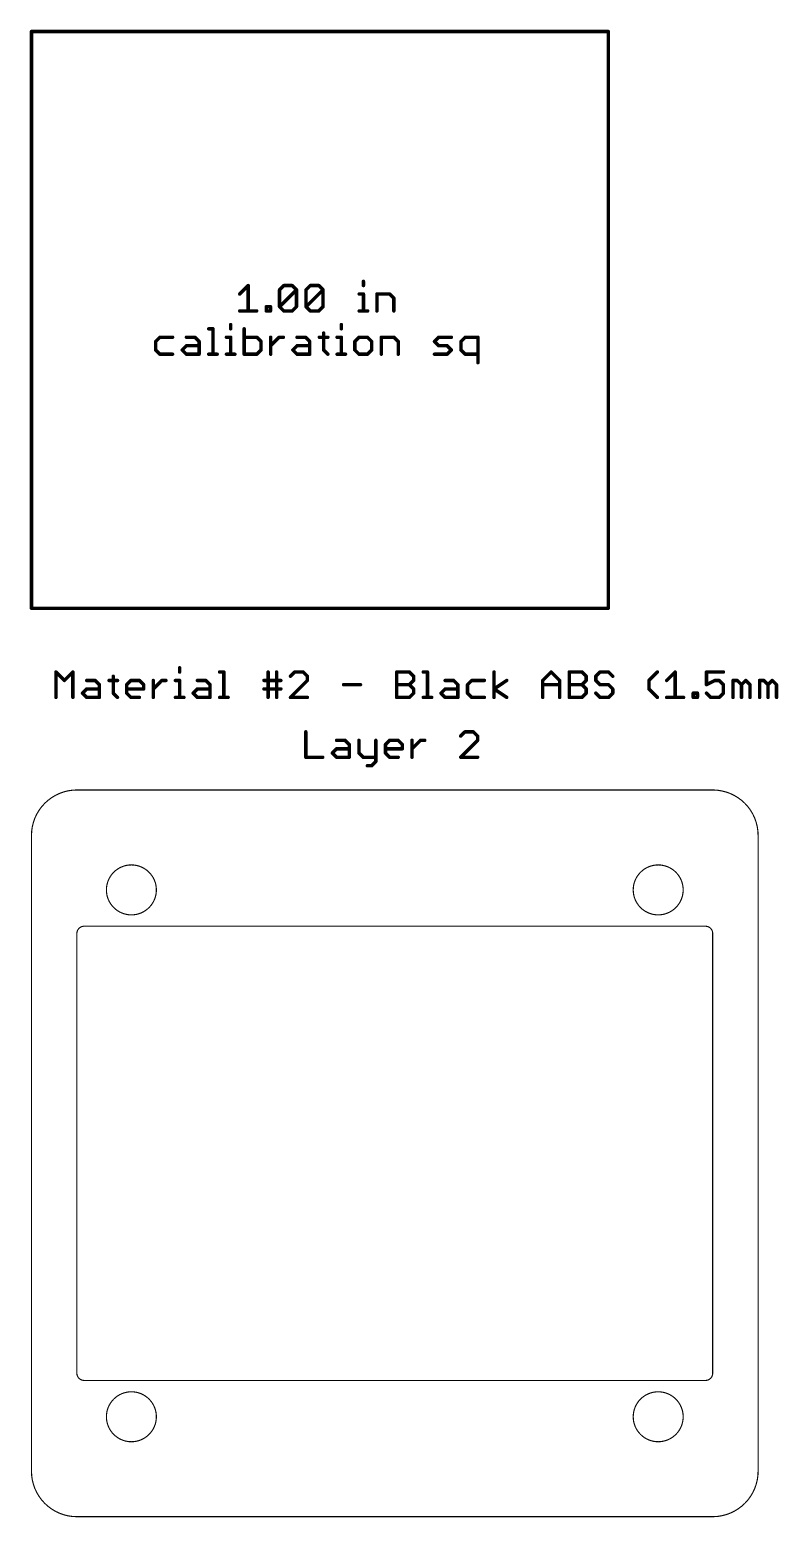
# Model space of a CAD drawing. Extents: x 0 to 137, y 0 to 65.
# Drawn here: x -0.1 to 32.9, y 0 to 65.5 of the extents above; entities that cross this region are included whole.
import ezdxf

# ---------------------------------------------------------------- set-up
doc = ezdxf.new("R2010")
doc.units = 0
for name, color, linetype in [('20', 7, 'CONTINUOUS'), ('47', 53, 'CONTINUOUS'), ('48', 82, 'CONTINUOUS')]:
    doc.layers.add(name, color=color, linetype=linetype)

msp = doc.modelspace()

# ---------------------------------------------------------------- linework, layer by layer
at = {"layer": '20'}
for points, const_width in [([(2, 32, 0.4142), (0, 30)], 0.05), ([(2, 32.0125, 1), (2, 31.9875)], 0.025), ([(2, 31.9875, 1), (2, 32.0125)], 0.025), ([(32, 30, 0.4142), (30, 32)], 0.05), ([(30, 32.0125, 1), (30, 31.9875)], 0.025), ([(30, 31.9875, 1), (30, 32.0125)], 0.025), ([(0.0125, 30, 1), (-0.0125, 30)], 0.025), ([(-0.0125, 30, 1), (0.0125, 30)], 0.025), ([(32.0125, 30, 1), (31.9875, 30)], 0.025), ([(31.9875, 30, 1), (32.0125, 30)], 0.025), ([(4.4, 26.5, 1), (4.4, 28.7, 1), (4.4, 26.5)], 0.05), ([(27.6, 26.5, 1), (27.6, 28.7, 1), (27.6, 26.5)], 0.05), ([(2.3175, 26, 0.4142), (2, 25.6825)], 0.05), ([(2.0125, 25.6825, 1), (1.9875, 25.6825)], 0.025), ([(1.9875, 25.6825, 1), (2.0125, 25.6825)], 0.025), ([(2.3175, 26.0125, 1), (2.3175, 25.9875)], 0.025), ([(2.3175, 25.9875, 1), (2.3175, 26.0125)], 0.025), ([(30, 25.6825, 0.4142), (29.6825, 26)], 0.05), ([(29.6825, 26.0125, 1), (29.6825, 25.9875)], 0.025), ([(29.6825, 25.9875, 1), (29.6825, 26.0125)], 0.025), ([(30.0125, 25.6825, 1), (29.9875, 25.6825)], 0.025), ([(29.9875, 25.6825, 1), (30.0125, 25.6825)], 0.025), ([(2, 6.3175, 0.4142), (2.3175, 6)], 0.05), ([(2.0125, 6.3175, 1), (1.9875, 6.3175)], 0.025), ([(1.9875, 6.3175, 1), (2.0125, 6.3175)], 0.025), ([(2.3175, 6.0125, 1), (2.3175, 5.9875)], 0.025), ([(2.3175, 5.9875, 1), (2.3175, 6.0125)], 0.025), ([(29.6825, 6, 0.4142), (30, 6.3175)], 0.05), ([(29.6825, 6.0125, 1), (29.6825, 5.9875)], 0.025), ([(29.6825, 5.9875, 1), (29.6825, 6.0125)], 0.025), ([(30.0125, 6.3175, 1), (29.9875, 6.3175)], 0.025), ([(29.9875, 6.3175, 1), (30.0125, 6.3175)], 0.025), ([(4.4, 3.3, 1), (4.4, 5.5, 1), (4.4, 3.3)], 0.05), ([(27.6, 3.3, 1), (27.6, 5.5, 1), (27.6, 3.3)], 0.05), ([(0, 2, 0.4142), (2, 0)], 0.05), ([(0.0125, 2, 1), (-0.0125, 2)], 0.025), ([(-0.0125, 2, 1), (0.0125, 2)], 0.025), ([(30, 0, 0.4142), (32, 2)], 0.05), ([(32.0125, 2, 1), (31.9875, 2)], 0.025), ([(31.9875, 2, 1), (32.0125, 2)], 0.025), ([(2, 0.0125, 1), (2, -0.0125)], 0.025), ([(2, -0.0125, 1), (2, 0.0125)], 0.025), ([(30, 0.0125, 1), (30, -0.0125)], 0.025), ([(30, -0.0125, 1), (30, 0.0125)], 0.025)]:
    msp.add_lwpolyline(points, format="xyb", dxfattribs=dict(at, const_width=const_width))
at = {"layer": '20', "const_width": 0.05}
for points in [[(2, 32), (30, 32)], [(0, 2), (0, 30)], [(32, 30), (32, 2)], [(2, 6.3175), (2, 25.6825)], [(2.3175, 26), (29.6825, 26)], [(30, 25.6825), (30, 6.3175)], [(29.6825, 6), (2.3175, 6)], [(30, 0), (2, 0)]]:
    msp.add_lwpolyline(points, dxfattribs=at)
at = {"layer": '47', "const_width": 0.1524}
for points in [[(0, 65.4), (0, 40)], [(25.4, 65.4), (0, 65.4)], [(25.4, 40), (25.4, 65.4)], [(14.6193, 54.3987), (14.6193, 54.2123)], [(9.1706, 53.8394), (9.5434, 54.2123)], [(9.5434, 54.2123), (9.5434, 53.0937)], [(10.9246, 54.0258), (11.1111, 54.2123)], [(10.9246, 53.2801), (10.9246, 54.0258)], [(10.9246, 53.2801), (11.6704, 54.0258)], [(11.1111, 54.2123), (11.4839, 54.2123)], [(11.4839, 54.2123), (11.6704, 54.0258)], [(11.6704, 54.0258), (11.6704, 53.2801)], [(12.094, 54.0258), (12.2805, 54.2123)], [(12.094, 53.2801), (12.094, 54.0258)], [(12.094, 53.2801), (12.8397, 54.0258)], [(12.2805, 54.2123), (12.6533, 54.2123)], [(12.6533, 54.2123), (12.8397, 54.0258)], [(12.8397, 54.0258), (12.8397, 53.2801)], [(14.4328, 53.8394), (14.6193, 53.8394)], [(14.6193, 53.8394), (14.6193, 53.0937)], [(15.2124, 53.0937), (15.2124, 53.8394)], [(15.2124, 53.8394), (15.7717, 53.8394)], [(15.7717, 53.8394), (15.9581, 53.653)], [(15.9581, 53.653), (15.9581, 53.0937)], [(9.1706, 53.0937), (9.9163, 53.0937)], [(10.3399, 53.0937), (10.3399, 53.2801)], [(10.3399, 53.2801), (10.5264, 53.2801)], [(10.5264, 53.0937), (10.3399, 53.0937)], [(10.5264, 53.2801), (10.5264, 53.0937)], [(11.1111, 53.0937), (10.9246, 53.2801)], [(11.4839, 53.0937), (11.1111, 53.0937)], [(11.6704, 53.2801), (11.4839, 53.0937)], [(12.2805, 53.0937), (12.094, 53.2801)], [(12.6533, 53.0937), (12.2805, 53.0937)], [(12.8397, 53.2801), (12.6533, 53.0937)], [(14.4328, 53.0937), (14.8057, 53.0937)], [(8.7723, 52.4937), (8.7723, 52.3073)], [(13.6448, 52.4937), (13.6448, 52.3073)], [(5.6539, 51.9344), (5.4675, 51.748)], [(5.4675, 51.748), (5.4675, 51.3751)], [(6.2132, 51.9344), (5.6539, 51.9344)], [(6.8233, 51.9344), (7.1961, 51.9344)], [(7.1961, 51.9344), (7.3826, 51.748)], [(7.3826, 51.748), (7.3826, 51.1887)], [(7.8063, 52.3073), (7.9927, 52.3073)], [(7.9927, 52.3073), (7.9927, 51.1887)], [(8.5858, 51.9344), (8.7723, 51.9344)], [(8.7723, 51.9344), (8.7723, 51.1887)], [(9.3654, 52.3073), (9.3654, 51.1887)], [(9.9247, 51.9344), (9.3654, 51.9344)], [(10.1111, 51.748), (9.9247, 51.9344)], [(10.1111, 51.3751), (10.1111, 51.748)], [(10.5348, 51.1887), (10.5348, 51.9344)], [(10.5348, 51.5616), (10.9077, 51.9344)], [(10.9077, 51.9344), (11.0941, 51.9344)], [(11.6958, 51.9344), (12.0686, 51.9344)], [(12.0686, 51.9344), (12.255, 51.748)], [(12.255, 51.748), (12.255, 51.1887)], [(12.6787, 51.9344), (13.0516, 51.9344)], [(12.8652, 52.1208), (12.8652, 51.3751)], [(13.4583, 51.9344), (13.6448, 51.9344)], [(13.6448, 51.9344), (13.6448, 51.1887)], [(14.4244, 51.9344), (14.2379, 51.748)], [(14.2379, 51.748), (14.2379, 51.3751)], [(14.7972, 51.9344), (14.4244, 51.9344)], [(14.9836, 51.748), (14.7972, 51.9344)], [(14.9836, 51.3751), (14.9836, 51.748)], [(15.4073, 51.1887), (15.4073, 51.9344)], [(15.4073, 51.9344), (15.9666, 51.9344)], [(15.9666, 51.9344), (16.153, 51.748)], [(16.153, 51.748), (16.153, 51.1887)], [(17.7461, 51.748), (17.9325, 51.9344)], [(17.9325, 51.5616), (17.7461, 51.748)], [(17.9325, 51.9344), (18.4918, 51.9344)], [(19.1019, 51.9344), (18.9155, 51.748)], [(18.9155, 51.748), (18.9155, 51.3751)], [(19.6612, 51.9344), (19.1019, 51.9344)], [(19.6612, 50.8159), (19.6612, 51.9344)], [(5.4675, 51.3751), (5.6539, 51.1887)], [(5.6539, 51.1887), (6.2132, 51.1887)], [(6.6369, 51.3751), (6.8233, 51.5616)], [(6.8233, 51.1887), (6.6369, 51.3751)], [(6.8233, 51.5616), (7.3826, 51.5616)], [(7.3826, 51.1887), (6.8233, 51.1887)], [(7.8063, 51.1887), (8.1791, 51.1887)], [(8.5858, 51.1887), (8.9587, 51.1887)], [(9.3654, 51.1887), (9.9247, 51.1887)], [(9.9247, 51.1887), (10.1111, 51.3751)], [(11.5093, 51.3751), (11.6958, 51.5616)], [(11.6958, 51.1887), (11.5093, 51.3751)], [(11.6958, 51.5616), (12.255, 51.5616)], [(12.255, 51.1887), (11.6958, 51.1887)], [(12.8652, 51.3751), (13.0516, 51.1887)], [(13.4583, 51.1887), (13.8312, 51.1887)], [(14.2379, 51.3751), (14.4244, 51.1887)], [(14.4244, 51.1887), (14.7972, 51.1887)], [(14.7972, 51.1887), (14.9836, 51.3751)], [(17.7461, 51.1887), (18.3054, 51.1887)], [(18.3054, 51.5616), (17.9325, 51.5616)], [(18.4918, 51.3751), (18.3054, 51.5616)], [(18.3054, 51.1887), (18.4918, 51.3751)], [(18.9155, 51.3751), (19.1019, 51.1887)], [(19.1019, 51.1887), (19.6612, 51.1887)], [(0, 40), (25.4, 40)]]:
    msp.add_lwpolyline(points, dxfattribs=at)
at = {"layer": '47', "const_width": 0.0762}
for points in [[(0.0381, 65.4, 1), (-0.0381, 65.4)], [(0, 65.4381, 1), (0, 65.3619)], [(25.4381, 65.4, 1), (25.3619, 65.4)], [(25.4, 65.3619, 1), (25.4, 65.4381)], [(14.6574, 54.3987, 1), (14.5812, 54.3987)], [(9.1436, 53.8663, 1), (9.1975, 53.8125)], [(9.5815, 54.2123, 1), (9.5053, 54.2123)], [(9.5703, 54.1853, 1), (9.5165, 54.2392)], [(10.9627, 54.0258, 1), (10.8865, 54.0258)], [(10.8977, 54.0528, 1), (10.9516, 53.9989)], [(11.1111, 54.2504, 1), (11.1111, 54.1742)], [(11.138, 54.1853, 1), (11.0841, 54.2392)], [(11.5109, 54.2392, 1), (11.457, 54.1853)], [(11.4839, 54.1742, 1), (11.4839, 54.2504)], [(11.7085, 54.0258, 1), (11.6323, 54.0258)], [(11.6973, 53.9989, 1), (11.6434, 54.0528)], [(11.6434, 53.9989, 1), (11.6973, 54.0528)], [(12.1321, 54.0258, 1), (12.0559, 54.0258)], [(12.0671, 54.0528, 1), (12.121, 53.9989)], [(12.2805, 54.2504, 1), (12.2805, 54.1742)], [(12.3074, 54.1853, 1), (12.2535, 54.2392)], [(12.6803, 54.2392, 1), (12.6264, 54.1853)], [(12.6533, 54.1742, 1), (12.6533, 54.2504)], [(12.8778, 54.0258, 1), (12.8016, 54.0258)], [(12.8667, 53.9989, 1), (12.8128, 54.0528)], [(12.8128, 53.9989, 1), (12.8667, 54.0528)], [(14.4328, 53.8775, 1), (14.4328, 53.8013)], [(14.5812, 54.2123, 1), (14.6574, 54.2123)], [(14.6574, 53.8394, 1), (14.5812, 53.8394)], [(14.6193, 53.8013, 1), (14.6193, 53.8775)], [(15.2505, 53.8394, 1), (15.1743, 53.8394)], [(15.2124, 53.8775, 1), (15.2124, 53.8013)], [(15.7987, 53.8663, 1), (15.7448, 53.8125)], [(15.7717, 53.8013, 1), (15.7717, 53.8775)], [(15.9962, 53.653, 1), (15.92, 53.653)], [(15.9312, 53.626, 1), (15.9851, 53.6799)], [(9.1706, 53.1318, 1), (9.1706, 53.0556)], [(9.5053, 53.0937, 1), (9.5815, 53.0937)], [(9.9163, 53.0556, 1), (9.9163, 53.1318)], [(10.378, 53.2801, 1), (10.3018, 53.2801)], [(10.3399, 53.3182, 1), (10.3399, 53.242)], [(10.3399, 53.1318, 1), (10.3399, 53.0556)], [(10.3018, 53.0937, 1), (10.378, 53.0937)], [(10.5645, 53.2801, 1), (10.4883, 53.2801)], [(10.4883, 53.0937, 1), (10.5645, 53.0937)], [(10.5264, 53.242, 1), (10.5264, 53.3182)], [(10.5264, 53.0556, 1), (10.5264, 53.1318)], [(10.9516, 53.3071, 1), (10.8977, 53.2532)], [(10.8977, 53.3071, 1), (10.9516, 53.2532)], [(10.8865, 53.2801, 1), (10.9627, 53.2801)], [(11.1111, 53.1318, 1), (11.1111, 53.0556)], [(11.0841, 53.0668, 1), (11.138, 53.1206)], [(11.457, 53.1206, 1), (11.5109, 53.0668)], [(11.4839, 53.0556, 1), (11.4839, 53.1318)], [(11.6323, 53.2801, 1), (11.7085, 53.2801)], [(11.6973, 53.2532, 1), (11.6434, 53.3071)], [(12.121, 53.3071, 1), (12.0671, 53.2532)], [(12.0671, 53.3071, 1), (12.121, 53.2532)], [(12.0559, 53.2801, 1), (12.1321, 53.2801)], [(12.2805, 53.1318, 1), (12.2805, 53.0556)], [(12.2535, 53.0668, 1), (12.3074, 53.1206)], [(12.6264, 53.1206, 1), (12.6803, 53.0668)], [(12.6533, 53.0556, 1), (12.6533, 53.1318)], [(12.8016, 53.2801, 1), (12.8778, 53.2801)], [(12.8667, 53.2532, 1), (12.8128, 53.3071)], [(14.4328, 53.1318, 1), (14.4328, 53.0556)], [(14.5812, 53.0937, 1), (14.6574, 53.0937)], [(14.8057, 53.0556, 1), (14.8057, 53.1318)], [(15.1743, 53.0937, 1), (15.2505, 53.0937)], [(15.92, 53.0937, 1), (15.9962, 53.0937)], [(8.8104, 52.4937, 1), (8.7342, 52.4937)], [(13.6829, 52.4937, 1), (13.6067, 52.4937)], [(5.4405, 51.7749, 1), (5.4944, 51.721)], [(5.5056, 51.748, 1), (5.4294, 51.748)], [(5.6539, 51.9725, 1), (5.6539, 51.8963)], [(5.6808, 51.9075, 1), (5.6269, 51.9613)], [(6.2132, 51.8963, 1), (6.2132, 51.9725)], [(6.8233, 51.9725, 1), (6.8233, 51.8963)], [(7.2231, 51.9613, 1), (7.1692, 51.9075)], [(7.1961, 51.8963, 1), (7.1961, 51.9725)], [(7.4207, 51.748, 1), (7.3445, 51.748)], [(7.3556, 51.721, 1), (7.4095, 51.7749)], [(7.8063, 52.3454, 1), (7.8063, 52.2692)], [(8.0308, 52.3073, 1), (7.9546, 52.3073)], [(7.9927, 52.2692, 1), (7.9927, 52.3454)], [(8.5858, 51.9725, 1), (8.5858, 51.8963)], [(8.7342, 52.3073, 1), (8.8104, 52.3073)], [(8.8104, 51.9344, 1), (8.7342, 51.9344)], [(8.7723, 51.8963, 1), (8.7723, 51.9725)], [(9.4035, 52.3073, 1), (9.3273, 52.3073)], [(9.3654, 51.9725, 1), (9.3654, 51.8963)], [(9.9517, 51.9613, 1), (9.8978, 51.9075)], [(9.9247, 51.8963, 1), (9.9247, 51.9725)], [(10.1492, 51.748, 1), (10.073, 51.748)], [(10.0842, 51.721, 1), (10.1381, 51.7749)], [(10.5729, 51.9344, 1), (10.4967, 51.9344)], [(10.9077, 51.9725, 1), (10.9077, 51.8963)], [(10.9346, 51.9075, 1), (10.8807, 51.9613)], [(11.0941, 51.8963, 1), (11.0941, 51.9725)], [(11.6958, 51.9725, 1), (11.6958, 51.8963)], [(12.0956, 51.9613, 1), (12.0417, 51.9075)], [(12.0686, 51.8963, 1), (12.0686, 51.9725)], [(12.2931, 51.748, 1), (12.2169, 51.748)], [(12.2281, 51.721, 1), (12.282, 51.7749)], [(12.6787, 51.9725, 1), (12.6787, 51.8963)], [(12.9033, 52.1208, 1), (12.8271, 52.1208)], [(13.0516, 51.8963, 1), (13.0516, 51.9725)], [(13.4583, 51.9725, 1), (13.4583, 51.8963)], [(13.6067, 52.3073, 1), (13.6829, 52.3073)], [(13.6829, 51.9344, 1), (13.6067, 51.9344)], [(13.6448, 51.8963, 1), (13.6448, 51.9725)], [(14.276, 51.748, 1), (14.1998, 51.748)], [(14.211, 51.7749, 1), (14.2649, 51.721)], [(14.4244, 51.9725, 1), (14.4244, 51.8963)], [(14.4513, 51.9075, 1), (14.3974, 51.9613)], [(14.8241, 51.9613, 1), (14.7703, 51.9075)], [(14.7972, 51.8963, 1), (14.7972, 51.9725)], [(15.0217, 51.748, 1), (14.9455, 51.748)], [(14.9567, 51.721, 1), (15.0106, 51.7749)], [(15.4454, 51.9344, 1), (15.3692, 51.9344)], [(15.4073, 51.9725, 1), (15.4073, 51.8963)], [(15.9935, 51.9613, 1), (15.9397, 51.9075)], [(15.9666, 51.8963, 1), (15.9666, 51.9725)], [(16.1911, 51.748, 1), (16.1149, 51.748)], [(16.1261, 51.721, 1), (16.18, 51.7749)], [(17.7731, 51.7749, 1), (17.7192, 51.721)], [(17.7192, 51.7749, 1), (17.7731, 51.721)], [(17.9325, 51.9725, 1), (17.9325, 51.8963)], [(17.9595, 51.9075, 1), (17.9056, 51.9613)], [(18.4918, 51.8963, 1), (18.4918, 51.9725)], [(18.9536, 51.748, 1), (18.8774, 51.748)], [(18.8886, 51.7749, 1), (18.9425, 51.721)], [(19.1019, 51.9725, 1), (19.1019, 51.8963)], [(19.1289, 51.9075, 1), (19.075, 51.9613)], [(19.6993, 51.9344, 1), (19.6231, 51.9344)], [(19.6612, 51.8963, 1), (19.6612, 51.9725)], [(5.4944, 51.4021, 1), (5.4405, 51.3482)], [(5.4294, 51.3751, 1), (5.5056, 51.3751)], [(5.6539, 51.2268, 1), (5.6539, 51.1506)], [(5.6269, 51.1618, 1), (5.6808, 51.2156)], [(6.2132, 51.1506, 1), (6.2132, 51.2268)], [(6.6638, 51.4021, 1), (6.6099, 51.3482)], [(6.6099, 51.4021, 1), (6.6638, 51.3482)], [(6.8233, 51.5997, 1), (6.8233, 51.5235)], [(6.8233, 51.2268, 1), (6.8233, 51.1506)], [(6.8502, 51.5346, 1), (6.7963, 51.5885)], [(6.7963, 51.1618, 1), (6.8502, 51.2156)], [(7.3445, 51.1887, 1), (7.4207, 51.1887)], [(7.3826, 51.5235, 1), (7.3826, 51.5997)], [(7.3826, 51.1506, 1), (7.3826, 51.2268)], [(7.8063, 51.2268, 1), (7.8063, 51.1506)], [(7.9546, 51.1887, 1), (8.0308, 51.1887)], [(8.1791, 51.1506, 1), (8.1791, 51.2268)], [(8.5858, 51.2268, 1), (8.5858, 51.1506)], [(8.7342, 51.1887, 1), (8.8104, 51.1887)], [(8.9587, 51.1506, 1), (8.9587, 51.2268)], [(9.3654, 51.2268, 1), (9.3654, 51.1506)], [(9.3273, 51.1887, 1), (9.4035, 51.1887)], [(9.8978, 51.2156, 1), (9.9517, 51.1618)], [(9.9247, 51.1506, 1), (9.9247, 51.2268)], [(10.073, 51.3751, 1), (10.1492, 51.3751)], [(10.1381, 51.3482, 1), (10.0842, 51.4021)], [(10.5079, 51.5885, 1), (10.5618, 51.5346)], [(10.4967, 51.1887, 1), (10.5729, 51.1887)], [(11.5363, 51.4021, 1), (11.4824, 51.3482)], [(11.4824, 51.4021, 1), (11.5363, 51.3482)], [(11.6958, 51.5997, 1), (11.6958, 51.5235)], [(11.6958, 51.2268, 1), (11.6958, 51.1506)], [(11.7227, 51.5346, 1), (11.6688, 51.5885)], [(11.6688, 51.1618, 1), (11.7227, 51.2156)], [(12.2169, 51.1887, 1), (12.2931, 51.1887)], [(12.255, 51.5235, 1), (12.255, 51.5997)], [(12.255, 51.1506, 1), (12.255, 51.2268)], [(12.8921, 51.4021, 1), (12.8382, 51.3482)], [(12.8271, 51.3751, 1), (12.9033, 51.3751)], [(13.0246, 51.1618, 1), (13.0785, 51.2156)], [(13.4583, 51.2268, 1), (13.4583, 51.1506)], [(13.6067, 51.1887, 1), (13.6829, 51.1887)], [(13.8312, 51.1506, 1), (13.8312, 51.2268)], [(14.2649, 51.4021, 1), (14.211, 51.3482)], [(14.1998, 51.3751, 1), (14.276, 51.3751)], [(14.4244, 51.2268, 1), (14.4244, 51.1506)], [(14.3974, 51.1618, 1), (14.4513, 51.2156)], [(14.7703, 51.2156, 1), (14.8241, 51.1618)], [(14.7972, 51.1506, 1), (14.7972, 51.2268)], [(14.9455, 51.3751, 1), (15.0217, 51.3751)], [(15.0106, 51.3482, 1), (14.9567, 51.4021)], [(15.3692, 51.1887, 1), (15.4454, 51.1887)], [(16.1149, 51.1887, 1), (16.1911, 51.1887)], [(17.7461, 51.2268, 1), (17.7461, 51.1506)], [(17.9325, 51.5997, 1), (17.9325, 51.5235)], [(17.9056, 51.5346, 1), (17.9595, 51.5885)], [(18.3323, 51.5885, 1), (18.2785, 51.5346)], [(18.2785, 51.2156, 1), (18.3323, 51.1618)], [(18.3054, 51.5235, 1), (18.3054, 51.5997)], [(18.3054, 51.1506, 1), (18.3054, 51.2268)], [(18.5188, 51.3482, 1), (18.4649, 51.4021)], [(18.4649, 51.3482, 1), (18.5188, 51.4021)], [(18.9425, 51.4021, 1), (18.8886, 51.3482)], [(18.8774, 51.3751, 1), (18.9536, 51.3751)], [(19.1019, 51.2268, 1), (19.1019, 51.1506)], [(19.075, 51.1618, 1), (19.1289, 51.2156)], [(19.6612, 51.1506, 1), (19.6612, 51.2268)], [(19.6231, 50.8159, 1), (19.6993, 50.8159)], [(0, 40.0381, 1), (0, 39.9619)], [(-0.0381, 40, 1), (0.0381, 40)], [(25.3619, 40, 1), (25.4381, 40)], [(25.4, 39.9619, 1), (25.4, 40.0381)]]:
    msp.add_lwpolyline(points, format="xyb", dxfattribs=at)
at = {"layer": '48', "const_width": 0.1524}
for points in [[(6.5249, 37.3812), (6.5249, 37.1948)], [(1.0762, 36.0762), (1.0762, 37.1948)], [(1.0762, 37.1948), (1.4491, 36.8219)], [(1.4491, 36.8219), (1.8219, 37.1948)], [(1.8219, 37.1948), (1.8219, 36.0762)], [(2.432, 36.8219), (2.8049, 36.8219)], [(2.8049, 36.8219), (2.9913, 36.6355)], [(2.9913, 36.6355), (2.9913, 36.0762)], [(3.415, 36.8219), (3.7878, 36.8219)], [(3.6014, 37.0083), (3.6014, 36.2626)], [(4.1946, 36.6355), (4.381, 36.8219)], [(4.1946, 36.2626), (4.1946, 36.6355)], [(4.381, 36.8219), (4.7539, 36.8219)], [(4.7539, 36.8219), (4.9403, 36.6355)], [(4.9403, 36.6355), (4.9403, 36.449)], [(5.364, 36.0762), (5.364, 36.8219)], [(5.364, 36.449), (5.7368, 36.8219)], [(5.7368, 36.8219), (5.9233, 36.8219)], [(6.3385, 36.8219), (6.5249, 36.8219)], [(6.5249, 36.8219), (6.5249, 36.0762)], [(7.3045, 36.8219), (7.6774, 36.8219)], [(7.6774, 36.8219), (7.8638, 36.6355)], [(7.8638, 36.6355), (7.8638, 36.0762)], [(8.2875, 37.1948), (8.4739, 37.1948)], [(8.4739, 37.1948), (8.4739, 36.0762)], [(10.2365, 36.8219), (10.7957, 36.8219)], [(10.4229, 36.0762), (10.4229, 37.1948)], [(10.7957, 37.1948), (10.7957, 36.0762)], [(10.7957, 36.8219), (10.9822, 36.8219)], [(11.5923, 37.1948), (11.4059, 37.0083)], [(11.4059, 36.0762), (12.1516, 36.8219)], [(11.9651, 37.1948), (11.5923, 37.1948)], [(12.1516, 37.0083), (11.9651, 37.1948)], [(12.1516, 36.8219), (12.1516, 37.0083)], [(13.7447, 36.6355), (14.4904, 36.6355)], [(16.0835, 36.0762), (16.0835, 37.1948)], [(16.0835, 37.1948), (16.6427, 37.1948)], [(16.0835, 36.6355), (16.6427, 36.6355)], [(16.6427, 37.1948), (16.8292, 37.0083)], [(16.8292, 36.8219), (16.6427, 36.6355)], [(16.6427, 36.6355), (16.8292, 36.449)], [(16.8292, 37.0083), (16.8292, 36.8219)], [(17.2529, 37.1948), (17.4393, 37.1948)], [(17.4393, 37.1948), (17.4393, 36.0762)], [(18.2189, 36.8219), (18.5917, 36.8219)], [(18.5917, 36.8219), (18.7782, 36.6355)], [(18.7782, 36.6355), (18.7782, 36.0762)], [(19.3883, 36.8219), (19.2018, 36.6355)], [(19.2018, 36.6355), (19.2018, 36.2626)], [(19.9475, 36.8219), (19.3883, 36.8219)], [(20.3712, 36.0762), (20.3712, 37.1948)], [(20.3712, 36.449), (20.9305, 36.8219)], [(22.5151, 36.8219), (22.888, 37.1948)], [(22.5151, 36.0762), (22.5151, 36.8219)], [(22.5151, 36.6355), (23.2608, 36.6355)], [(22.888, 37.1948), (23.2608, 36.8219)], [(23.2608, 36.8219), (23.2608, 36.0762)], [(23.6845, 36.0762), (23.6845, 37.1948)], [(23.6845, 37.1948), (24.2438, 37.1948)], [(23.6845, 36.6355), (24.2438, 36.6355)], [(24.2438, 37.1948), (24.4302, 37.0083)], [(24.4302, 36.8219), (24.2438, 36.6355)], [(24.2438, 36.6355), (24.4302, 36.449)], [(24.4302, 37.0083), (24.4302, 36.8219)], [(25.0404, 37.1948), (24.8539, 37.0083)], [(24.8539, 37.0083), (24.8539, 36.8219)], [(24.8539, 36.8219), (25.0404, 36.6355)], [(25.4132, 37.1948), (25.0404, 37.1948)], [(25.0404, 36.6355), (25.4132, 36.6355)], [(25.5996, 37.0083), (25.4132, 37.1948)], [(25.4132, 36.6355), (25.5996, 36.449)], [(27.1927, 36.8219), (27.5656, 37.1948)], [(27.1927, 36.449), (27.1927, 36.8219)], [(27.9723, 36.8219), (28.3452, 37.1948)], [(28.3452, 37.1948), (28.3452, 36.0762)], [(30.4721, 37.1948), (29.7264, 37.1948)], [(29.7264, 37.1948), (29.7264, 36.6355)], [(29.7264, 36.6355), (30.0993, 36.8219)], [(30.0993, 36.8219), (30.2857, 36.8219)], [(30.2857, 36.8219), (30.4721, 36.6355)], [(30.4721, 36.6355), (30.4721, 36.2626)], [(30.8958, 36.0762), (30.8958, 36.8219)], [(30.8958, 36.8219), (31.0822, 36.8219)], [(31.0822, 36.8219), (31.2687, 36.6355)], [(31.2687, 36.6355), (31.4551, 36.8219)], [(31.2687, 36.6355), (31.2687, 36.0762)], [(31.4551, 36.8219), (31.6415, 36.6355)], [(31.6415, 36.6355), (31.6415, 36.0762)], [(32.0652, 36.0762), (32.0652, 36.8219)], [(32.0652, 36.8219), (32.2516, 36.8219)], [(32.2516, 36.8219), (32.4381, 36.6355)], [(32.4381, 36.6355), (32.6245, 36.8219)], [(32.4381, 36.6355), (32.4381, 36.0762)], [(32.6245, 36.8219), (32.8109, 36.6355)], [(32.8109, 36.6355), (32.8109, 36.0762)], [(2.2456, 36.2626), (2.432, 36.449)], [(2.432, 36.0762), (2.2456, 36.2626)], [(2.432, 36.449), (2.9913, 36.449)], [(2.9913, 36.0762), (2.432, 36.0762)], [(3.6014, 36.2626), (3.7878, 36.0762)], [(4.9403, 36.449), (4.1946, 36.449)], [(4.381, 36.0762), (4.1946, 36.2626)], [(4.7539, 36.0762), (4.381, 36.0762)], [(6.3385, 36.0762), (6.7113, 36.0762)], [(7.1181, 36.2626), (7.3045, 36.449)], [(7.3045, 36.0762), (7.1181, 36.2626)], [(7.3045, 36.449), (7.8638, 36.449)], [(7.8638, 36.0762), (7.3045, 36.0762)], [(8.2875, 36.0762), (8.6603, 36.0762)], [(10.2365, 36.449), (10.9822, 36.449)], [(12.1516, 36.0762), (11.4059, 36.0762)], [(16.6427, 36.0762), (16.0835, 36.0762)], [(16.8292, 36.2626), (16.6427, 36.0762)], [(16.8292, 36.449), (16.8292, 36.2626)], [(17.2529, 36.0762), (17.6257, 36.0762)], [(18.0325, 36.2626), (18.2189, 36.449)], [(18.2189, 36.0762), (18.0325, 36.2626)], [(18.2189, 36.449), (18.7782, 36.449)], [(18.7782, 36.0762), (18.2189, 36.0762)], [(19.2018, 36.2626), (19.3883, 36.0762)], [(19.3883, 36.0762), (19.9475, 36.0762)], [(20.9305, 36.0762), (20.3712, 36.449)], [(24.2438, 36.0762), (23.6845, 36.0762)], [(24.4302, 36.2626), (24.2438, 36.0762)], [(24.4302, 36.449), (24.4302, 36.2626)], [(25.0404, 36.0762), (24.8539, 36.2626)], [(25.4132, 36.0762), (25.0404, 36.0762)], [(25.5996, 36.2626), (25.4132, 36.0762)], [(25.5996, 36.449), (25.5996, 36.2626)], [(27.5656, 36.0762), (27.1927, 36.449)], [(27.9723, 36.0762), (28.718, 36.0762)], [(29.1417, 36.0762), (29.1417, 36.2626)], [(29.1417, 36.2626), (29.3281, 36.2626)], [(29.3281, 36.0762), (29.1417, 36.0762)], [(29.3281, 36.2626), (29.3281, 36.0762)], [(29.9128, 36.0762), (29.7264, 36.2626)], [(30.2857, 36.0762), (29.9128, 36.0762)], [(30.4721, 36.2626), (30.2857, 36.0762)], [(12.0808, 34.5598), (12.0808, 33.4412)], [(13.4366, 34.1869), (13.8094, 34.1869)], [(13.8094, 34.1869), (13.9959, 34.0005)], [(13.9959, 34.0005), (13.9959, 33.4412)], [(14.4195, 34.1869), (14.4195, 33.6276)], [(15.1653, 34.1869), (15.1653, 33.2548)], [(15.5889, 34.0005), (15.7754, 34.1869)], [(15.5889, 33.6276), (15.5889, 34.0005)], [(15.7754, 34.1869), (16.1482, 34.1869)], [(16.1482, 34.1869), (16.3346, 34.0005)], [(16.3346, 34.0005), (16.3346, 33.8141)], [(16.7583, 33.4412), (16.7583, 34.1869)], [(16.7583, 33.8141), (17.1312, 34.1869)], [(17.1312, 34.1869), (17.3176, 34.1869)], [(19.0887, 34.5598), (18.9022, 34.3733)], [(18.9022, 33.4412), (19.6479, 34.1869)], [(19.4615, 34.5598), (19.0887, 34.5598)], [(19.6479, 34.3733), (19.4615, 34.5598)], [(19.6479, 34.1869), (19.6479, 34.3733)], [(12.0808, 33.4412), (12.8265, 33.4412)], [(13.2502, 33.6276), (13.4366, 33.8141)], [(13.4366, 33.4412), (13.2502, 33.6276)], [(13.4366, 33.8141), (13.9959, 33.8141)], [(13.9959, 33.4412), (13.4366, 33.4412)], [(14.4195, 33.6276), (14.606, 33.4412)], [(14.606, 33.4412), (15.1653, 33.4412)], [(16.3346, 33.8141), (15.5889, 33.8141)], [(15.7754, 33.4412), (15.5889, 33.6276)], [(16.1482, 33.4412), (15.7754, 33.4412)], [(19.6479, 33.4412), (18.9022, 33.4412)], [(14.9788, 33.0684), (14.7924, 33.0684)], [(15.1653, 33.2548), (14.9788, 33.0684)]]:
    msp.add_lwpolyline(points, dxfattribs=at)
at = {"layer": '48', "const_width": 0.0762}
for points in [[(6.563, 37.3812, 1), (6.4868, 37.3812)], [(1.1143, 37.1948, 1), (1.0381, 37.1948)], [(1.1031, 37.2217, 1), (1.0493, 37.1678)], [(1.4221, 36.8488, 1), (1.476, 36.795)], [(1.4221, 36.795, 1), (1.476, 36.8488)], [(1.86, 37.1948, 1), (1.7838, 37.1948)], [(1.8488, 37.1678, 1), (1.795, 37.2217)], [(2.432, 36.86, 1), (2.432, 36.7838)], [(2.8318, 36.8488, 1), (2.7779, 36.795)], [(2.8049, 36.7838, 1), (2.8049, 36.86)], [(3.0294, 36.6355, 1), (2.9532, 36.6355)], [(2.9644, 36.6085, 1), (3.0182, 36.6624)], [(3.415, 36.86, 1), (3.415, 36.7838)], [(3.6395, 37.0083, 1), (3.5633, 37.0083)], [(3.7878, 36.7838, 1), (3.7878, 36.86)], [(4.1676, 36.6624, 1), (4.2215, 36.6085)], [(4.2327, 36.6355, 1), (4.1565, 36.6355)], [(4.381, 36.86, 1), (4.381, 36.7838)], [(4.408, 36.795, 1), (4.3541, 36.8488)], [(4.7808, 36.8488, 1), (4.7269, 36.795)], [(4.7539, 36.7838, 1), (4.7539, 36.86)], [(4.9784, 36.6355, 1), (4.9022, 36.6355)], [(4.9134, 36.6085, 1), (4.9672, 36.6624)], [(5.4021, 36.8219, 1), (5.3259, 36.8219)], [(5.7368, 36.86, 1), (5.7368, 36.7838)], [(5.7638, 36.795, 1), (5.7099, 36.8488)], [(5.9233, 36.7838, 1), (5.9233, 36.86)], [(6.3385, 36.86, 1), (6.3385, 36.7838)], [(6.4868, 37.1948, 1), (6.563, 37.1948)], [(6.563, 36.8219, 1), (6.4868, 36.8219)], [(6.5249, 36.7838, 1), (6.5249, 36.86)], [(7.3045, 36.86, 1), (7.3045, 36.7838)], [(7.7043, 36.8488, 1), (7.6504, 36.795)], [(7.6774, 36.7838, 1), (7.6774, 36.86)], [(7.9019, 36.6355, 1), (7.8257, 36.6355)], [(7.8368, 36.6085, 1), (7.8907, 36.6624)], [(8.2875, 37.2329, 1), (8.2875, 37.1567)], [(8.512, 37.1948, 1), (8.4358, 37.1948)], [(8.4739, 37.1567, 1), (8.4739, 37.2329)], [(10.2365, 36.86, 1), (10.2365, 36.7838)], [(10.461, 37.1948, 1), (10.3848, 37.1948)], [(10.8338, 37.1948, 1), (10.7576, 37.1948)], [(10.7957, 36.86, 1), (10.7957, 36.7838)], [(10.7957, 36.7838, 1), (10.7957, 36.86)], [(10.9822, 36.7838, 1), (10.9822, 36.86)], [(11.3789, 37.0353, 1), (11.4328, 36.9814)], [(11.5923, 37.2329, 1), (11.5923, 37.1567)], [(11.6192, 37.1678, 1), (11.5654, 37.2217)], [(11.9921, 37.2217, 1), (11.9382, 37.1678)], [(11.9651, 37.1567, 1), (11.9651, 37.2329)], [(12.1897, 37.0083, 1), (12.1135, 37.0083)], [(12.1135, 36.8219, 1), (12.1897, 36.8219)], [(12.1246, 36.9814, 1), (12.1785, 37.0353)], [(12.1785, 36.795, 1), (12.1246, 36.8488)], [(13.7447, 36.6736, 1), (13.7447, 36.5974)], [(14.4904, 36.5974, 1), (14.4904, 36.6736)], [(16.1216, 37.1948, 1), (16.0454, 37.1948)], [(16.0835, 37.2329, 1), (16.0835, 37.1567)], [(16.0835, 36.6736, 1), (16.0835, 36.5974)], [(16.6697, 37.2217, 1), (16.6158, 37.1678)], [(16.6697, 36.6624, 1), (16.6158, 36.6085)], [(16.6158, 36.6624, 1), (16.6697, 36.6085)], [(16.6427, 37.1567, 1), (16.6427, 37.2329)], [(16.6427, 36.5974, 1), (16.6427, 36.6736)], [(16.8673, 37.0083, 1), (16.7911, 37.0083)], [(16.7911, 36.8219, 1), (16.8673, 36.8219)], [(16.8022, 36.9814, 1), (16.8561, 37.0353)], [(16.8561, 36.795, 1), (16.8022, 36.8488)], [(17.2529, 37.2329, 1), (17.2529, 37.1567)], [(17.4774, 37.1948, 1), (17.4012, 37.1948)], [(17.4393, 37.1567, 1), (17.4393, 37.2329)], [(18.2189, 36.86, 1), (18.2189, 36.7838)], [(18.6187, 36.8488, 1), (18.5648, 36.795)], [(18.5917, 36.7838, 1), (18.5917, 36.86)], [(18.8163, 36.6355, 1), (18.7401, 36.6355)], [(18.7512, 36.6085, 1), (18.8051, 36.6624)], [(19.2399, 36.6355, 1), (19.1637, 36.6355)], [(19.1749, 36.6624, 1), (19.2288, 36.6085)], [(19.3883, 36.86, 1), (19.3883, 36.7838)], [(19.4152, 36.795, 1), (19.3613, 36.8488)], [(19.9475, 36.7838, 1), (19.9475, 36.86)], [(20.4093, 37.1948, 1), (20.3331, 37.1948)], [(20.9517, 36.7902, 1), (20.9094, 36.8536)], [(22.5532, 36.8219, 1), (22.477, 36.8219)], [(22.5151, 36.6736, 1), (22.5151, 36.5974)], [(22.4882, 36.8488, 1), (22.5421, 36.795)], [(22.9149, 37.2217, 1), (22.861, 37.1678)], [(22.9149, 37.1678, 1), (22.861, 37.2217)], [(23.2989, 36.8219, 1), (23.2227, 36.8219)], [(23.2339, 36.795, 1), (23.2878, 36.8488)], [(23.2608, 36.5974, 1), (23.2608, 36.6736)], [(23.7226, 37.1948, 1), (23.6464, 37.1948)], [(23.6845, 37.2329, 1), (23.6845, 37.1567)], [(23.6845, 36.6736, 1), (23.6845, 36.5974)], [(24.2707, 37.2217, 1), (24.2169, 37.1678)], [(24.2707, 36.6624, 1), (24.2169, 36.6085)], [(24.2169, 36.6624, 1), (24.2708, 36.6085)], [(24.2438, 37.1567, 1), (24.2438, 37.2329)], [(24.2438, 36.5974, 1), (24.2438, 36.6736)], [(24.4683, 37.0083, 1), (24.3921, 37.0083)], [(24.3921, 36.8219, 1), (24.4683, 36.8219)], [(24.4033, 36.9814, 1), (24.4572, 37.0353)], [(24.4572, 36.795, 1), (24.4033, 36.8488)], [(24.892, 37.0083, 1), (24.8158, 37.0083)], [(24.827, 37.0353, 1), (24.8809, 36.9814)], [(24.8158, 36.8219, 1), (24.892, 36.8219)], [(24.8809, 36.8488, 1), (24.827, 36.795)], [(25.0404, 37.2329, 1), (25.0404, 37.1567)], [(25.0404, 36.6736, 1), (25.0404, 36.5974)], [(25.0673, 37.1678, 1), (25.0134, 37.2217)], [(25.0134, 36.6085, 1), (25.0673, 36.6624)], [(25.4401, 37.2217, 1), (25.3863, 37.1678)], [(25.4401, 36.6624, 1), (25.3863, 36.6085)], [(25.4132, 37.1567, 1), (25.4132, 37.2329)], [(25.4132, 36.5974, 1), (25.4132, 36.6736)], [(25.5727, 36.9814, 1), (25.6266, 37.0353)], [(27.2308, 36.8219, 1), (27.1546, 36.8219)], [(27.1658, 36.8488, 1), (27.2197, 36.795)], [(27.5925, 37.1678, 1), (27.5386, 37.2217)], [(27.9454, 36.8488, 1), (27.9993, 36.795)], [(28.3833, 37.1948, 1), (28.3071, 37.1948)], [(28.3721, 37.1678, 1), (28.3182, 37.2217)], [(29.7264, 37.2329, 1), (29.7264, 37.1567)], [(29.7645, 37.1948, 1), (29.6883, 37.1948)], [(29.7094, 36.6696, 1), (29.7435, 36.6014)], [(30.0993, 36.86, 1), (30.0993, 36.7838)], [(30.1163, 36.7878, 1), (30.0822, 36.856)], [(30.3126, 36.8488, 1), (30.2587, 36.795)], [(30.2857, 36.7838, 1), (30.2857, 36.86)], [(30.5102, 36.6355, 1), (30.434, 36.6355)], [(30.4452, 36.6085, 1), (30.4991, 36.6624)], [(30.4721, 37.1567, 1), (30.4721, 37.2329)], [(30.9339, 36.8219, 1), (30.8577, 36.8219)], [(30.8958, 36.86, 1), (30.8958, 36.7838)], [(31.1092, 36.8488, 1), (31.0553, 36.795)], [(31.0822, 36.7838, 1), (31.0822, 36.86)], [(31.2417, 36.6624, 1), (31.2956, 36.6085)], [(31.3068, 36.6355, 1), (31.2306, 36.6355)], [(31.2417, 36.6085, 1), (31.2956, 36.6624)], [(31.482, 36.8488, 1), (31.4281, 36.795)], [(31.482, 36.795, 1), (31.4281, 36.8488)], [(31.6796, 36.6355, 1), (31.6034, 36.6355)], [(31.6146, 36.6085, 1), (31.6685, 36.6624)], [(32.1033, 36.8219, 1), (32.0271, 36.8219)], [(32.0652, 36.86, 1), (32.0652, 36.7838)], [(32.2786, 36.8488, 1), (32.2247, 36.795)], [(32.2516, 36.7838, 1), (32.2516, 36.86)], [(32.4111, 36.6624, 1), (32.465, 36.6085)], [(32.4762, 36.6355, 1), (32.4, 36.6355)], [(32.4111, 36.6085, 1), (32.465, 36.6624)], [(32.6514, 36.8488, 1), (32.5975, 36.795)], [(32.6514, 36.795, 1), (32.5975, 36.8488)], [(32.849, 36.6355, 1), (32.7728, 36.6355)], [(32.784, 36.6085, 1), (32.8379, 36.6624)], [(1.0381, 36.0762, 1), (1.1143, 36.0762)], [(1.7838, 36.0762, 1), (1.86, 36.0762)], [(2.2725, 36.2896, 1), (2.2187, 36.2357)], [(2.2187, 36.2896, 1), (2.2725, 36.2357)], [(2.432, 36.4871, 1), (2.432, 36.4109)], [(2.432, 36.1143, 1), (2.432, 36.0381)], [(2.459, 36.4221, 1), (2.4051, 36.476)], [(2.4051, 36.0493, 1), (2.459, 36.1031)], [(2.9532, 36.0762, 1), (3.0294, 36.0762)], [(2.9913, 36.4109, 1), (2.9913, 36.4871)], [(2.9913, 36.0381, 1), (2.9913, 36.1143)], [(3.6284, 36.2896, 1), (3.5745, 36.2357)], [(3.5633, 36.2626, 1), (3.6395, 36.2626)], [(3.7609, 36.0493, 1), (3.8148, 36.1031)], [(4.2215, 36.2896, 1), (4.1676, 36.2357)], [(4.1946, 36.4871, 1), (4.1946, 36.4109)], [(4.1565, 36.2626, 1), (4.2327, 36.2626)], [(4.381, 36.1143, 1), (4.381, 36.0381)], [(4.3541, 36.0493, 1), (4.408, 36.1031)], [(4.7539, 36.0381, 1), (4.7539, 36.1143)], [(4.9022, 36.449, 1), (4.9784, 36.449)], [(4.9403, 36.4109, 1), (4.9403, 36.4871)], [(5.337, 36.476, 1), (5.3909, 36.4221)], [(5.3259, 36.0762, 1), (5.4021, 36.0762)], [(6.3385, 36.1143, 1), (6.3385, 36.0381)], [(6.4868, 36.0762, 1), (6.563, 36.0762)], [(6.7113, 36.0381, 1), (6.7113, 36.1143)], [(7.145, 36.2896, 1), (7.0911, 36.2357)], [(7.0911, 36.2896, 1), (7.145, 36.2357)], [(7.3045, 36.4871, 1), (7.3045, 36.4109)], [(7.3045, 36.1143, 1), (7.3045, 36.0381)], [(7.3314, 36.4221, 1), (7.2776, 36.476)], [(7.2776, 36.0493, 1), (7.3314, 36.1031)], [(7.8257, 36.0762, 1), (7.9019, 36.0762)], [(7.8638, 36.4109, 1), (7.8638, 36.4871)], [(7.8638, 36.0381, 1), (7.8638, 36.1143)], [(8.2875, 36.1143, 1), (8.2875, 36.0381)], [(8.4358, 36.0762, 1), (8.512, 36.0762)], [(8.6603, 36.0381, 1), (8.6603, 36.1143)], [(10.2365, 36.4871, 1), (10.2365, 36.4109)], [(10.3848, 36.0762, 1), (10.461, 36.0762)], [(10.7576, 36.0762, 1), (10.8338, 36.0762)], [(10.9822, 36.4109, 1), (10.9822, 36.4871)], [(11.4059, 36.1143, 1), (11.4059, 36.0381)], [(11.3789, 36.1031, 1), (11.4328, 36.0493)], [(12.1516, 36.0381, 1), (12.1516, 36.1143)], [(16.0835, 36.1143, 1), (16.0835, 36.0381)], [(16.0454, 36.0762, 1), (16.1216, 36.0762)], [(16.6158, 36.1031, 1), (16.6697, 36.0493)], [(16.6427, 36.0381, 1), (16.6427, 36.1143)], [(16.8673, 36.449, 1), (16.7911, 36.449)], [(16.7911, 36.2626, 1), (16.8673, 36.2626)], [(16.8022, 36.4221, 1), (16.8561, 36.476)], [(16.8561, 36.2357, 1), (16.8022, 36.2896)], [(17.2529, 36.1143, 1), (17.2529, 36.0381)], [(17.4012, 36.0762, 1), (17.4774, 36.0762)], [(17.6257, 36.0381, 1), (17.6257, 36.1143)], [(18.0594, 36.2896, 1), (18.0055, 36.2357)], [(18.0055, 36.2896, 1), (18.0594, 36.2357)], [(18.2189, 36.4871, 1), (18.2189, 36.4109)], [(18.2189, 36.1143, 1), (18.2189, 36.0381)], [(18.2458, 36.4221, 1), (18.1919, 36.476)], [(18.1919, 36.0493, 1), (18.2458, 36.1031)], [(18.7401, 36.0762, 1), (18.8163, 36.0762)], [(18.7782, 36.4109, 1), (18.7782, 36.4871)], [(18.7782, 36.0381, 1), (18.7782, 36.1143)], [(19.2288, 36.2896, 1), (19.1749, 36.2357)], [(19.1637, 36.2626, 1), (19.2399, 36.2626)], [(19.3883, 36.1143, 1), (19.3883, 36.0381)], [(19.3613, 36.0493, 1), (19.4152, 36.1031)], [(19.9475, 36.0381, 1), (19.9475, 36.1143)], [(20.3924, 36.4808, 1), (20.3501, 36.4173)], [(20.3501, 36.4808, 1), (20.3924, 36.4173)], [(20.3331, 36.0762, 1), (20.4093, 36.0762)], [(20.9094, 36.0445, 1), (20.9517, 36.1079)], [(22.477, 36.0762, 1), (22.5532, 36.0762)], [(23.2227, 36.0762, 1), (23.2989, 36.0762)], [(23.6845, 36.1143, 1), (23.6845, 36.0381)], [(23.6464, 36.0762, 1), (23.7226, 36.0762)], [(24.2169, 36.1031, 1), (24.2707, 36.0493)], [(24.2438, 36.0381, 1), (24.2438, 36.1143)], [(24.4683, 36.449, 1), (24.3921, 36.449)], [(24.3921, 36.2626, 1), (24.4683, 36.2626)], [(24.4033, 36.4221, 1), (24.4572, 36.476)], [(24.4572, 36.2357, 1), (24.4033, 36.2896)], [(24.8809, 36.2896, 1), (24.827, 36.2357)], [(25.0404, 36.1143, 1), (25.0404, 36.0381)], [(25.0134, 36.0493, 1), (25.0673, 36.1031)], [(25.3863, 36.1031, 1), (25.4401, 36.0493)], [(25.4132, 36.0381, 1), (25.4132, 36.1143)], [(25.6377, 36.449, 1), (25.5615, 36.449)], [(25.5615, 36.2626, 1), (25.6377, 36.2626)], [(25.5727, 36.4221, 1), (25.6266, 36.476)], [(25.6266, 36.2357, 1), (25.5727, 36.2896)], [(27.2197, 36.476, 1), (27.1658, 36.4221)], [(27.1546, 36.449, 1), (27.2308, 36.449)], [(27.5386, 36.0493, 1), (27.5925, 36.1031)], [(27.9723, 36.1143, 1), (27.9723, 36.0381)], [(28.3071, 36.0762, 1), (28.3833, 36.0762)], [(28.718, 36.0381, 1), (28.718, 36.1143)], [(29.1798, 36.2626, 1), (29.1036, 36.2626)], [(29.1417, 36.3007, 1), (29.1417, 36.2245)], [(29.1417, 36.1143, 1), (29.1417, 36.0381)], [(29.1036, 36.0762, 1), (29.1798, 36.0762)], [(29.3662, 36.2626, 1), (29.29, 36.2626)], [(29.29, 36.0762, 1), (29.3662, 36.0762)], [(29.3281, 36.2245, 1), (29.3281, 36.3007)], [(29.3281, 36.0381, 1), (29.3281, 36.1143)], [(29.6883, 36.6355, 1), (29.7645, 36.6355)], [(29.7534, 36.2896, 1), (29.6995, 36.2357)], [(29.9128, 36.1143, 1), (29.9128, 36.0381)], [(29.8859, 36.0493, 1), (29.9398, 36.1031)], [(30.2588, 36.1031, 1), (30.3126, 36.0493)], [(30.2857, 36.0381, 1), (30.2857, 36.1143)], [(30.434, 36.2626, 1), (30.5102, 36.2626)], [(30.4991, 36.2357, 1), (30.4452, 36.2896)], [(30.8577, 36.0762, 1), (30.9339, 36.0762)], [(31.2306, 36.0762, 1), (31.3068, 36.0762)], [(31.6034, 36.0762, 1), (31.6796, 36.0762)], [(32.0271, 36.0762, 1), (32.1033, 36.0762)], [(32.4, 36.0762, 1), (32.4762, 36.0762)], [(32.7728, 36.0762, 1), (32.849, 36.0762)], [(12.1189, 34.5598, 1), (12.0427, 34.5598)], [(13.4366, 34.225, 1), (13.4366, 34.1488)], [(13.8364, 34.2138, 1), (13.7825, 34.16)], [(13.8094, 34.1488, 1), (13.8094, 34.225)], [(14.034, 34.0005, 1), (13.9578, 34.0005)], [(13.9689, 33.9735, 1), (14.0228, 34.0274)], [(14.4576, 34.1869, 1), (14.3814, 34.1869)], [(15.2034, 34.1869, 1), (15.1272, 34.1869)], [(15.627, 34.0005, 1), (15.5508, 34.0005)], [(15.562, 34.0274, 1), (15.6159, 33.9735)], [(15.7754, 34.225, 1), (15.7754, 34.1488)], [(15.8023, 34.16, 1), (15.7484, 34.2138)], [(16.1752, 34.2138, 1), (16.1213, 34.16)], [(16.1482, 34.1488, 1), (16.1482, 34.225)], [(16.3727, 34.0005, 1), (16.2965, 34.0005)], [(16.3077, 33.9735, 1), (16.3616, 34.0274)], [(16.7964, 34.1869, 1), (16.7202, 34.1869)], [(17.1312, 34.225, 1), (17.1312, 34.1488)], [(17.1581, 34.16, 1), (17.1042, 34.2138)], [(17.3176, 34.1488, 1), (17.3176, 34.225)], [(18.8753, 34.4003, 1), (18.9292, 34.3464)], [(19.0887, 34.5979, 1), (19.0887, 34.5217)], [(19.1156, 34.5328, 1), (19.0617, 34.5867)], [(19.4884, 34.5867, 1), (19.4346, 34.5328)], [(19.4615, 34.5217, 1), (19.4615, 34.5979)], [(19.686, 34.3733, 1), (19.6098, 34.3733)], [(19.6098, 34.1869, 1), (19.686, 34.1869)], [(19.621, 34.3464, 1), (19.6749, 34.4003)], [(19.6749, 34.16, 1), (19.621, 34.2138)], [(12.0808, 33.4793, 1), (12.0808, 33.4031)], [(12.0427, 33.4412, 1), (12.1189, 33.4412)], [(12.8265, 33.4031, 1), (12.8265, 33.4793)], [(13.2771, 33.6546, 1), (13.2232, 33.6007)], [(13.2232, 33.6546, 1), (13.2771, 33.6007)], [(13.4366, 33.8522, 1), (13.4366, 33.776)], [(13.4366, 33.4793, 1), (13.4366, 33.4031)], [(13.4635, 33.7871, 1), (13.4096, 33.841)], [(13.4096, 33.4143, 1), (13.4635, 33.4681)], [(13.9578, 33.4412, 1), (14.034, 33.4412)], [(13.9959, 33.776, 1), (13.9959, 33.8522)], [(13.9959, 33.4031, 1), (13.9959, 33.4793)], [(14.4465, 33.6546, 1), (14.3926, 33.6007)], [(14.3814, 33.6276, 1), (14.4576, 33.6276)], [(14.606, 33.4793, 1), (14.606, 33.4031)], [(14.579, 33.4143, 1), (14.6329, 33.4681)], [(15.1653, 33.4031, 1), (15.1653, 33.4793)], [(15.5889, 33.8522, 1), (15.5889, 33.776)], [(15.6159, 33.6546, 1), (15.562, 33.6007)], [(15.5508, 33.6276, 1), (15.627, 33.6276)], [(15.7754, 33.4793, 1), (15.7754, 33.4031)], [(15.7484, 33.4143, 1), (15.8023, 33.4681)], [(16.1482, 33.4031, 1), (16.1482, 33.4793)], [(16.2965, 33.8141, 1), (16.3727, 33.8141)], [(16.3346, 33.776, 1), (16.3346, 33.8522)], [(16.7314, 33.841, 1), (16.7853, 33.7871)], [(16.7202, 33.4412, 1), (16.7964, 33.4412)], [(18.9022, 33.4793, 1), (18.9022, 33.4031)], [(18.8753, 33.4681, 1), (18.9292, 33.4143)], [(19.6479, 33.4031, 1), (19.6479, 33.4793)], [(14.7924, 33.1065, 1), (14.7924, 33.0303)], [(14.9519, 33.0953, 1), (15.0058, 33.0414)], [(14.9788, 33.0303, 1), (14.9788, 33.1065)], [(15.1272, 33.2548, 1), (15.2034, 33.2548)], [(15.1922, 33.2278, 1), (15.1383, 33.2817)]]:
    msp.add_lwpolyline(points, format="xyb", dxfattribs=at)

doc.saveas('drawing.dxf')
